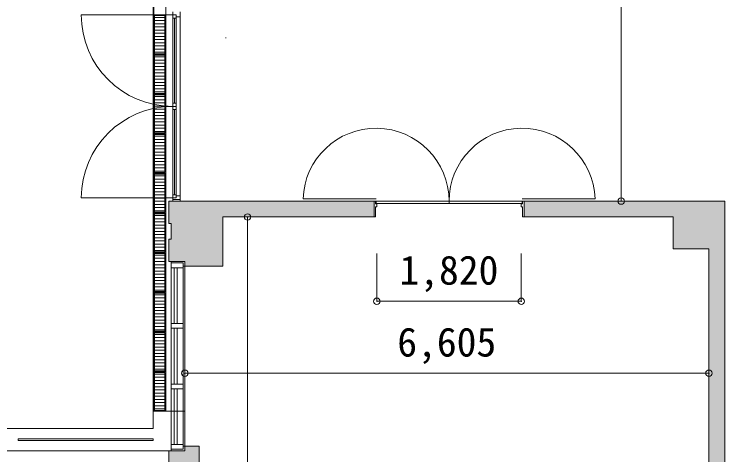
# Model space of a CAD drawing. Units: millimetres, scale not verified. Extents: x -61855 to 52913, y -114842 to -21833.
# Drawn here: x -56897 to -47942, y -43960 to -38402 of the extents above; entities that cross this region are included whole.
import ezdxf
from ezdxf.enums import TextEntityAlignment as Align

# ---------------------------------------------------------------- set-up
doc = ezdxf.new("R2010")
doc.units = ezdxf.units.MM
doc.header["$LTSCALE"] = 200
doc.header["$PDMODE"] = 32
doc.header["$PDSIZE"] = 80
for name, color, linetype, lineweight in [('0-1_躯体', 7, 'Continuous', 9), ('0-2_建具', 7, 'Continuous', 9), ('0-3_仕上', 4, 'Continuous', 5), ('0-5_設備機器', 7, 'Continuous', 9), ('0-6_寸法', 4, 'Continuous', 5)]:
    doc.layers.add(name, color=color, linetype=linetype, lineweight=lineweight)
doc.styles.add('ＭＳ ゴシック', font='')
doc.styles.get('ＭＳ ゴシック').set_extended_font_data('MS Gothic')

msp = doc.modelspace()

# ---------------------------------------------------------------- linework, layer by layer
at = {"layer": '0-1_躯体'}
for p, q in [((-55146.8, -43630), (-55146.8, -33450)), ((-54806.8, -40760), (-54806.8, -38370)), ((-47941.8, -40760), (-54946.8, -40760)), ((-54946.8, -40760), (-54946.8, -41040)), ((-52361.8, -40960), (-52361.8, -40760)), ((-50471.8, -40760), (-50471.8, -40960)), ((-47941.8, -40760), (-47941.8, -48840)), ((-52361.8, -40960), (-54266.8, -40960)), ((-54266.8, -41580), (-54266.8, -40960)), ((-48591.8, -40960), (-50471.8, -40960)), ((-48591.8, -41360), (-48591.8, -40960)), ((-54916.8, -41040), (-54946.8, -41040)), ((-54916.8, -41040), (-54916.8, -41240)), ((-54916.8, -41240), (-54946.8, -41240)), ((-54946.8, -41520), (-54946.8, -41240)), ((-48591.8, -41360), (-48141.8, -41360)), ((-48141.8, -47140), (-48141.8, -41360)), ((-54746.8, -41520), (-54946.8, -41520)), ((-54746.8, -41520), (-54746.8, -43910)), ((-54266.8, -41580), (-54746.8, -41580)), ((-54746.8, -43410), (-55146.8, -43410)), ((-55146.8, -43630), (-58901.8, -43630)), ((-54566.8, -43850), (-54746.8, -43850)), ((-54566.8, -44730), (-54566.8, -43850)), ((-56116.8, -43910), (-59231.8, -43910)), ((-54746.8, -43910), (-56173.9, -43910)), ((-54946.8, -44190), (-54946.8, -43910))]:
    msp.add_line(p, q, dxfattribs=at)
at = {"layer": '0-1_躯体', "color": 9}
for points in [[(-54946.8, -41040), (-54806.8, -41040), (-54946.8, -40760), (-54806.8, -40760)], [(-52361.8, -40960), (-52361.8, -40760), (-54946.8, -40960), (-54946.8, -40760)], [(-54806.8, -40760), (-54806.8, -41040), (-54266.8, -40760), (-54266.8, -41040)], [(-50471.8, -40760), (-50471.8, -40960), (-48591.8, -40760), (-48591.8, -40960)], [(-47941.8, -40760), (-48591.8, -40760), (-47941.8, -41360), (-48591.8, -41360)], [(-54916.8, -41040), (-54916.8, -41240), (-54266.8, -41040), (-54266.8, -41240)], [(-54946.8, -41240), (-54946.8, -41520), (-54746.8, -41240), (-54746.8, -41520)], [(-54266.8, -41580), (-54266.8, -41240), (-54746.8, -41580), (-54746.8, -41240)], [(-47941.8, -48840), (-47941.8, -41360), (-48141.8, -48840), (-48141.8, -41360)], [(-54566.8, -44730), (-54566.8, -43850), (-54746.8, -44730), (-54746.8, -43850)], [(-54946.8, -44190), (-54746.8, -44190), (-54946.8, -43910), (-54746.8, -43910)]]:
    msp.add_solid(points, dxfattribs=at)
at = {"layer": '0-2_建具', "color": 4, "lineweight": 5}
for p, q in [((-54856.8, -38410), (-56051.8, -38410)), ((-56051.8, -40720), (-54856.8, -40720)), ((-53256.3, -40730), (-52336.8, -40730)), ((-53256.3, -40730), (-52336.8, -40730)), ((-49577.3, -40730), (-50496.8, -40730)), ((-49577.3, -40730), (-50496.8, -40730))]:
    msp.add_line(p, q, dxfattribs=at)
at = {"layer": '0-2_建具'}
for p, q in [((-54896.8, -38410), (-54896.8, -38370)), ((-54896.8, -38403.1), (-54896.8, -40760)), ((-54856.8, -38410), (-54856.8, -40720)), ((-54806.8, -38435), (-54806.8, -38370)), ((-54856.8, -38450), (-54896.8, -38450)), ((-54876.8, -38450), (-54876.8, -39525)), ((-54856.8, -38435), (-54806.8, -38435)), ((-54896.8, -39525), (-54856.8, -39525)), ((-54896.8, -39525), (-54856.8, -39525)), ((-54896.8, -39565), (-54856.8, -39565)), ((-54896.8, -39565), (-54856.8, -39565)), ((-54896.8, -39605), (-54856.8, -39605)), ((-54876.8, -39605), (-54876.8, -40680)), ((-54896.8, -40680), (-54856.8, -40680)), ((-54896.8, -40740), (-54806.8, -40740)), ((-54856.8, -40695), (-54806.8, -40695)), ((-54806.8, -40695), (-54806.8, -40760)), ((-54896.8, -40760), (-54806.8, -40760)), ((-52361.8, -40760), (-52341.8, -40760)), ((-52361.8, -40760), (-52341.8, -40760)), ((-52326.8, -40830), (-52341.8, -40830)), ((-52341.8, -40830), (-52341.8, -40960)), ((-52326.8, -40830), (-52341.8, -40830)), ((-52341.8, -40830), (-52341.8, -40960)), ((-52336.8, -40760), (-52336.8, -40790)), ((-52336.8, -40760), (-51416.8, -40760)), ((-52336.8, -40760), (-52336.8, -40790)), ((-52336.8, -40760), (-51416.8, -40760)), ((-52336.8, -40790), (-51416.8, -40790)), ((-52336.8, -40790), (-51416.8, -40790)), ((-52326.8, -40795), (-52326.8, -40830)), ((-52326.8, -40795), (-52326.8, -40830)), ((-51416.8, -40760), (-51416.8, -40790)), ((-50496.8, -40760), (-51416.8, -40760)), ((-51416.8, -40760), (-51416.8, -40790)), ((-50496.8, -40760), (-51416.8, -40760)), ((-51416.8, -40760), (-51416.8, -40790)), ((-51416.8, -40760), (-51416.8, -40790)), ((-50496.8, -40790), (-51416.8, -40790)), ((-50496.8, -40790), (-51416.8, -40790)), ((-50506.8, -40795), (-50506.8, -40830)), ((-50506.8, -40795), (-50506.8, -40830)), ((-50506.8, -40830), (-50491.8, -40830)), ((-50506.8, -40830), (-50491.8, -40830)), ((-50496.8, -40760), (-50496.8, -40790)), ((-50496.8, -40760), (-50496.8, -40790)), ((-50471.8, -40760), (-50491.8, -40760)), ((-50471.8, -40760), (-50491.8, -40760)), ((-50491.8, -40830), (-50491.8, -40960)), ((-50491.8, -40830), (-50491.8, -40960)), ((-54916.8, -41555.3), (-54916.8, -41520.1)), ((-54746.8, -41520.1), (-54916.8, -41520.1)), ((-54916.8, -41540), (-54766.8, -41540)), ((-54766.8, -43890), (-54766.8, -41540)), ((-54746.8, -41520.1), (-54746.8, -43890)), ((-54916.8, -41555.3), (-54916.8, -43909.9)), ((-54916.8, -41600), (-54766.8, -41600)), ((-54879.3, -41600), (-54879.3, -42303.7)), ((-54841.8, -41600), (-54841.8, -42303.7)), ((-54746.8, -41580), (-54766.8, -41580)), ((-54916.8, -42303.7), (-54766.8, -42303.7)), ((-54916.8, -42363.7), (-54766.8, -42363.7)), ((-54879.3, -42363.7), (-54879.3, -43067)), ((-54841.8, -42363.7), (-54841.8, -43067)), ((-54916.8, -43067), (-54766.8, -43067)), ((-54916.8, -43127), (-54766.8, -43127)), ((-54879.3, -43830), (-54879.3, -43127)), ((-54841.8, -43830), (-54841.8, -43127)), ((-54916.8, -43830), (-54766.8, -43830)), ((-54766.8, -43849.9), (-54746.8, -43849.9)), ((-54746.8, -43909.9), (-54746.8, -43849.9)), ((-54916.8, -43890), (-54766.8, -43890)), ((-54746.8, -43909.9), (-54916.8, -43909.9))]:
    msp.add_line(p, q, dxfattribs=at)
for points in [[(-52361.8, -40760), (-52361.8, -40960), (-52341.8, -40960)], [(-52361.8, -40760), (-52361.8, -40960), (-52341.8, -40960)], [(-52341.8, -40760), (-52341.8, -40795), (-52326.8, -40795)], [(-52341.8, -40760), (-52341.8, -40795), (-52326.8, -40795)], [(-50491.8, -40760), (-50491.8, -40795), (-50506.8, -40795)], [(-50491.8, -40760), (-50491.8, -40795), (-50506.8, -40795)], [(-50471.8, -40760), (-50471.8, -40960), (-50491.8, -40960)], [(-50471.8, -40760), (-50471.8, -40960), (-50491.8, -40960)]]:
    msp.add_lwpolyline(points, dxfattribs=at)
at = {"layer": '0-2_建具', "color": 4, "lineweight": 5}
for centre, radius, start, end in [((-54896.8, -38410), 1155, 180, 270), ((-54896.8, -40720), 1155, 90, 180), ((-52336.8, -40760), 920, 0, 178.13133), ((-52336.8, -40760), 920, 0, 178.13133), ((-50496.8, -40760), 920, 1.86867, 180), ((-50496.8, -40760), 920, 1.86867, 180)]:
    msp.add_arc(centre, radius, start, end, dxfattribs=at)
at = {"layer": '0-3_仕上', "color": 7, "lineweight": 9}
for p, q in [((-55136.8, -38410), (-55136.8, -37910)), ((-54986.8, -38410), (-54986.8, -37910)), ((-55136.8, -38410), (-54986.8, -38410)), ((-55136.8, -38410), (-54986.8, -38410)), ((-55136.8, -38410), (-54986.8, -38410)), ((-55136.8, -38910), (-55136.8, -38410)), ((-54986.8, -38910), (-54986.8, -38410)), ((-55126.8, -38420), (-54996.8, -38420)), ((-55126.8, -38900), (-55126.8, -38420)), ((-54996.8, -38900), (-54996.8, -38420)), ((-55136.8, -38910), (-54986.8, -38910)), ((-55136.8, -38910), (-54986.8, -38910)), ((-55136.8, -38910), (-54986.8, -38910)), ((-55136.8, -39410), (-55136.8, -38910)), ((-55126.8, -38900), (-54996.8, -38900)), ((-55126.8, -38920), (-54996.8, -38920)), ((-55126.8, -39400), (-55126.8, -38920)), ((-54996.8, -39400), (-54996.8, -38920)), ((-54986.8, -39410), (-54986.8, -38910)), ((-55126.8, -39400), (-54996.8, -39400)), ((-55136.8, -39410), (-54986.8, -39410)), ((-55136.8, -39410), (-54986.8, -39410)), ((-55136.8, -39410), (-54986.8, -39410)), ((-55136.8, -39910), (-55136.8, -39410)), ((-55126.8, -39420), (-54996.8, -39420)), ((-55126.8, -39900), (-55126.8, -39420)), ((-54996.8, -39900), (-54996.8, -39420)), ((-54986.8, -39910), (-54986.8, -39410)), ((-55136.8, -39910), (-54986.8, -39910)), ((-55136.8, -39910), (-54986.8, -39910)), ((-55136.8, -39910), (-54986.8, -39910)), ((-55136.8, -40410), (-55136.8, -39910)), ((-55126.8, -39900), (-54996.8, -39900)), ((-55126.8, -39920), (-54996.8, -39920)), ((-55126.8, -40400), (-55126.8, -39920)), ((-54996.8, -40400), (-54996.8, -39920)), ((-54986.8, -40410), (-54986.8, -39910)), ((-55136.8, -40410), (-54986.8, -40410)), ((-55136.8, -40410), (-54986.8, -40410)), ((-55136.8, -40410), (-54986.8, -40410)), ((-55136.8, -40910), (-55136.8, -40410)), ((-55126.8, -40400), (-54996.8, -40400)), ((-55126.8, -40420), (-54996.8, -40420)), ((-55126.8, -40900), (-55126.8, -40420)), ((-54996.8, -40900), (-54996.8, -40420)), ((-54986.8, -40910), (-54986.8, -40410)), ((-55136.8, -40910), (-54986.8, -40910)), ((-55136.8, -40910), (-54986.8, -40910)), ((-55136.8, -40910), (-54986.8, -40910)), ((-55136.8, -41410), (-55136.8, -40910)), ((-55126.8, -40900), (-54996.8, -40900)), ((-55126.8, -40920), (-54996.8, -40920)), ((-55126.8, -41400), (-55126.8, -40920)), ((-54996.8, -41400), (-54996.8, -40920)), ((-54986.8, -41410), (-54986.8, -40910)), ((-55136.8, -41410), (-54986.8, -41410)), ((-55136.8, -41410), (-54986.8, -41410)), ((-55136.8, -41410), (-54986.8, -41410)), ((-55136.8, -41910), (-55136.8, -41410)), ((-55126.8, -41400), (-54996.8, -41400)), ((-55126.8, -41420), (-54996.8, -41420)), ((-55126.8, -41900), (-55126.8, -41420)), ((-54996.8, -41900), (-54996.8, -41420)), ((-54986.8, -41910), (-54986.8, -41410)), ((-55126.8, -41900), (-54996.8, -41900)), ((-55136.8, -41910), (-54986.8, -41910)), ((-55136.8, -41910), (-54986.8, -41910)), ((-55136.8, -41910), (-54986.8, -41910)), ((-55136.8, -42410), (-55136.8, -41910)), ((-55126.8, -41920), (-54996.8, -41920)), ((-55126.8, -42400), (-55126.8, -41920)), ((-54996.8, -42400), (-54996.8, -41920)), ((-54986.8, -42410), (-54986.8, -41910)), ((-55136.8, -42410), (-54986.8, -42410)), ((-55136.8, -42410), (-54986.8, -42410)), ((-55136.8, -42410), (-54986.8, -42410)), ((-55136.8, -42910), (-55136.8, -42410)), ((-55126.8, -42400), (-54996.8, -42400)), ((-55126.8, -42420), (-54996.8, -42420)), ((-55126.8, -42900), (-55126.8, -42420)), ((-54996.8, -42900), (-54996.8, -42420)), ((-54986.8, -42910), (-54986.8, -42410)), ((-55136.8, -42910), (-54986.8, -42910)), ((-55136.8, -42910), (-54986.8, -42910)), ((-55136.8, -42910), (-54986.8, -42910)), ((-55136.8, -43410), (-55136.8, -42910)), ((-55126.8, -42900), (-54996.8, -42900)), ((-55126.8, -42920), (-54996.8, -42920)), ((-55126.8, -43400), (-55126.8, -42920)), ((-54996.8, -43400), (-54996.8, -42920)), ((-54986.8, -43410), (-54986.8, -42910)), ((-55136.8, -43410), (-54986.8, -43410)), ((-55126.8, -43400), (-54996.8, -43400))]:
    msp.add_line(p, q, dxfattribs=at)
at = {"layer": '0-3_仕上'}
for p, q in [((-54996.8, -38441.4), (-55126.8, -38441.4)), ((-54996.8, -38481.4), (-55126.8, -38481.4)), ((-54996.8, -38521.4), (-55126.8, -38521.4)), ((-54996.8, -38561.4), (-55126.8, -38561.4)), ((-54996.8, -38601.4), (-55126.8, -38601.4)), ((-54996.8, -38641.4), (-55126.8, -38641.4)), ((-54996.8, -38681.4), (-55126.8, -38681.4)), ((-54996.8, -38721.4), (-55126.8, -38721.4)), ((-54996.8, -38761.4), (-55126.8, -38761.4)), ((-54996.8, -38801.4), (-55126.8, -38801.4)), ((-54996.8, -38841.4), (-55126.8, -38841.4)), ((-54996.8, -38881.4), (-55126.8, -38881.4)), ((-54996.8, -38941.4), (-55126.8, -38941.4)), ((-54996.8, -38981.4), (-55126.8, -38981.4)), ((-54996.8, -39021.4), (-55126.8, -39021.4)), ((-54996.8, -39061.4), (-55126.8, -39061.4)), ((-54996.8, -39101.4), (-55126.8, -39101.4)), ((-54996.8, -39141.4), (-55126.8, -39141.4)), ((-54996.8, -39181.4), (-55126.8, -39181.4)), ((-54996.8, -39221.4), (-55126.8, -39221.4)), ((-54996.8, -39261.4), (-55126.8, -39261.4)), ((-54996.8, -39301.4), (-55126.8, -39301.4)), ((-54996.8, -39341.4), (-55126.8, -39341.4)), ((-54996.8, -39381.4), (-55126.8, -39381.4)), ((-54996.8, -39441.4), (-55126.8, -39441.4)), ((-54996.8, -39481.4), (-55126.8, -39481.4)), ((-54996.8, -39521.4), (-55126.8, -39521.4)), ((-54996.8, -39561.4), (-55126.8, -39561.4)), ((-54996.8, -39601.4), (-55126.8, -39601.4)), ((-54996.8, -39641.4), (-55126.8, -39641.4)), ((-54996.8, -39681.4), (-55126.8, -39681.4)), ((-54996.8, -39721.4), (-55126.8, -39721.4)), ((-54996.8, -39761.4), (-55126.8, -39761.4)), ((-54996.8, -39801.4), (-55126.8, -39801.4)), ((-54996.8, -39841.4), (-55126.8, -39841.4)), ((-54996.8, -39881.4), (-55126.8, -39881.4)), ((-54996.8, -39941.4), (-55126.8, -39941.4)), ((-54996.8, -39981.4), (-55126.8, -39981.4)), ((-54996.8, -40021.4), (-55126.8, -40021.4)), ((-54996.8, -40061.4), (-55126.8, -40061.4)), ((-54996.8, -40101.4), (-55126.8, -40101.4)), ((-54996.8, -40141.4), (-55126.8, -40141.4)), ((-54996.8, -40181.4), (-55126.8, -40181.4)), ((-54996.8, -40221.4), (-55126.8, -40221.4)), ((-54996.8, -40261.4), (-55126.8, -40261.4)), ((-54996.8, -40301.4), (-55126.8, -40301.4)), ((-54996.8, -40341.4), (-55126.8, -40341.4)), ((-54996.8, -40381.4), (-55126.8, -40381.4)), ((-54996.8, -40441.4), (-55126.8, -40441.4)), ((-54996.8, -40481.4), (-55126.8, -40481.4)), ((-54996.8, -40521.4), (-55126.8, -40521.4)), ((-54996.8, -40561.4), (-55126.8, -40561.4)), ((-54996.8, -40601.4), (-55126.8, -40601.4)), ((-54996.8, -40641.4), (-55126.8, -40641.4)), ((-54996.8, -40681.4), (-55126.8, -40681.4)), ((-54996.8, -40721.4), (-55126.8, -40721.4)), ((-54996.8, -40761.4), (-55126.8, -40761.4)), ((-54996.8, -40801.4), (-55126.8, -40801.4)), ((-54996.8, -40841.4), (-55126.8, -40841.4)), ((-54996.8, -40881.4), (-55126.8, -40881.4)), ((-54996.8, -40941.4), (-55126.8, -40941.4)), ((-54996.8, -40981.4), (-55126.8, -40981.4)), ((-54996.8, -41021.4), (-55126.8, -41021.4)), ((-54996.8, -41061.4), (-55126.8, -41061.4)), ((-54996.8, -41101.4), (-55126.8, -41101.4)), ((-54996.8, -41141.4), (-55126.8, -41141.4)), ((-54996.8, -41181.4), (-55126.8, -41181.4)), ((-54996.8, -41221.4), (-55126.8, -41221.4)), ((-54996.8, -41261.4), (-55126.8, -41261.4)), ((-54996.8, -41301.4), (-55126.8, -41301.4)), ((-54996.8, -41341.4), (-55126.8, -41341.4)), ((-54996.8, -41381.4), (-55126.8, -41381.4)), ((-54996.8, -41441.4), (-55126.8, -41441.4)), ((-54996.8, -41481.4), (-55126.8, -41481.4)), ((-54996.8, -41521.4), (-55126.8, -41521.4)), ((-54996.8, -41561.4), (-55126.8, -41561.4)), ((-54996.8, -41601.4), (-55126.8, -41601.4)), ((-54996.8, -41641.4), (-55126.8, -41641.4)), ((-54996.8, -41681.4), (-55126.8, -41681.4)), ((-54996.8, -41721.4), (-55126.8, -41721.4)), ((-54996.8, -41761.4), (-55126.8, -41761.4)), ((-54996.8, -41801.4), (-55126.8, -41801.4)), ((-54996.8, -41841.4), (-55126.8, -41841.4)), ((-54996.8, -41881.4), (-55126.8, -41881.4)), ((-54996.8, -41941.4), (-55126.8, -41941.4)), ((-54996.8, -41981.4), (-55126.8, -41981.4)), ((-54996.8, -42021.4), (-55126.8, -42021.4)), ((-54996.8, -42061.4), (-55126.8, -42061.4)), ((-54996.8, -42101.4), (-55126.8, -42101.4)), ((-54996.8, -42141.4), (-55126.8, -42141.4)), ((-54996.8, -42181.4), (-55126.8, -42181.4)), ((-54996.8, -42221.4), (-55126.8, -42221.4)), ((-54996.8, -42261.4), (-55126.8, -42261.4)), ((-54996.8, -42301.4), (-55126.8, -42301.4)), ((-54996.8, -42341.4), (-55126.8, -42341.4)), ((-54996.8, -42381.4), (-55126.8, -42381.4)), ((-54996.8, -42441.4), (-55126.8, -42441.4)), ((-54996.8, -42481.4), (-55126.8, -42481.4)), ((-54996.8, -42521.4), (-55126.8, -42521.4)), ((-54996.8, -42561.4), (-55126.8, -42561.4)), ((-54996.8, -42601.4), (-55126.8, -42601.4)), ((-54996.8, -42641.4), (-55126.8, -42641.4)), ((-54996.8, -42681.4), (-55126.8, -42681.4)), ((-54996.8, -42721.4), (-55126.8, -42721.4)), ((-54996.8, -42761.4), (-55126.8, -42761.4)), ((-54996.8, -42801.4), (-55126.8, -42801.4)), ((-54996.8, -42841.4), (-55126.8, -42841.4)), ((-54996.8, -42881.4), (-55126.8, -42881.4)), ((-54996.8, -42941.4), (-55126.8, -42941.4)), ((-54996.8, -42981.4), (-55126.8, -42981.4)), ((-54996.8, -43021.4), (-55126.8, -43021.4)), ((-54996.8, -43061.4), (-55126.8, -43061.4)), ((-54996.8, -43101.4), (-55126.8, -43101.4)), ((-54996.8, -43141.4), (-55126.8, -43141.4)), ((-54996.8, -43181.4), (-55126.8, -43181.4)), ((-54996.8, -43221.4), (-55126.8, -43221.4)), ((-54996.8, -43261.4), (-55126.8, -43261.4)), ((-54996.8, -43301.4), (-55126.8, -43301.4)), ((-54996.8, -43341.4), (-55126.8, -43341.4)), ((-54996.8, -43381.4), (-55126.8, -43381.4))]:
    msp.add_line(p, q, dxfattribs=at)
at = {"layer": '0-5_設備機器'}
for p, q in [((-55146.8, -43760), (-56846.8, -43760)), ((-56846.8, -43780), (-56846.8, -43760)), ((-55146.8, -43780), (-56846.8, -43780)), ((-55146.8, -43780), (-55146.8, -43760)), ((-54946.8, -43910), (-58901.8, -43910)), ((-54946.8, -44010), (-54946.8, -43910))]:
    msp.add_line(p, q, dxfattribs=at)
at = {"layer": '0-6_寸法'}
for p, q in [((-49247.5, -40760), (-49247.5, -31165)), ((-54231.8, -38705.4), (-54231.8, -38697.1)), ((-53955.9, -40960), (-53955.9, -59935)), ((-53955.9, -40960), (-53066, -40960)), ((-52326.8, -42022.9), (-52326.8, -41420.2)), ((-50506.8, -42022.9), (-50506.8, -41420.2)), ((-50506.8, -42022.9), (-52326.8, -42022.9)), ((-54746.8, -42930.7), (-48141.8, -42930.7))]:
    msp.add_line(p, q, dxfattribs=at)
for p in [(-49247.5, -40760), (-53955.9, -40960), (-52326.8, -42022.9), (-50506.8, -42022.9), (-54746.8, -42930.7), (-48141.8, -42930.7)]:
    msp.add_point(p, dxfattribs=at)

# ---------------------------------------------------------------- texts
at = {"layer": '0-6_寸法', "style": 'ＭＳ ゴシック'}
for s, p in [('1,820', (-52041.8, -41922.9)), ('6,605', (-52069.3, -42830.7))]:
    msp.add_text(s, height=366.6, dxfattribs=at).set_placement(p, align=Align.BOTTOM_LEFT)

doc.saveas('drawing.dxf')
